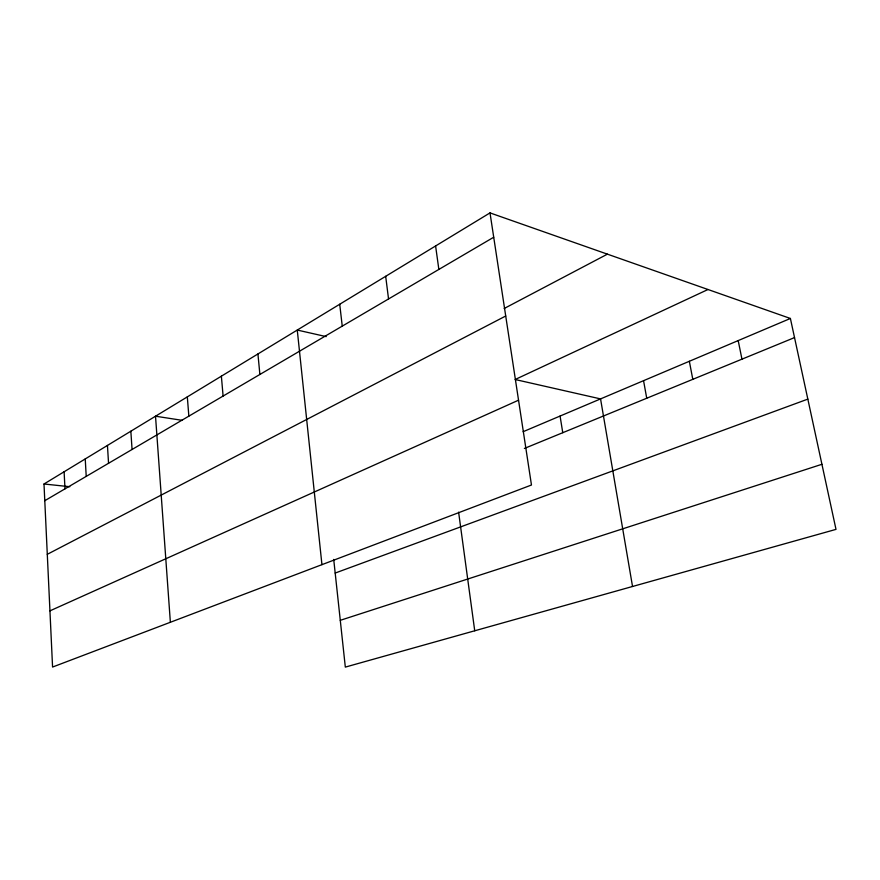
<?xml version="1.0" encoding="UTF-8"?>
<svg xmlns="http://www.w3.org/2000/svg" width="880" height="880" viewBox="0 0 880 880"><rect width="100%" height="100%" fill="white"/><g stroke="black" fill="none" stroke-linecap="round" stroke-linejoin="round"><path stroke-width="1.32" d="M490.006 212.894L531.465 485.012L52.569 667.051L44 484L490.006 212.894L790.394 318.472L836 529.375L345.323 667.106L333.718 559.427M44.781 500.709L493.713 237.237M504.163 308.506L607.409 254.155M47.289 554.312L505.714 316.008M707.982 289.509L515.141 379.511L600.556 398.904L632.533 586.487M49.94 610.852L518.54 400.191M523.149 431.695L790.394 318.472M524.381 448.448L794.53 337.59M335.181 573.056L807.829 399.113M340.274 620.323L821.931 464.288M44 484L69.806 486.717M182.336 420.354L155.518 416.207L170.368 622.27M326.194 336.622L297.264 330.055L321.937 564.652M738.188 340.593L741.961 359.161M689.348 361.284L692.802 379.335M643.555 380.688L646.734 398.244M560.076 416.053L562.76 432.707M435.6 245.971L438.856 269.434M458.612 512.171L474.727 630.784M385.682 276.309L388.542 298.958M339.724 304.249L342.243 326.128M257.928 353.969L259.886 374.462M221.375 376.189L223.102 396.055M187.319 396.88L188.848 416.152M130.845 431.211L132.066 449.482M107.448 445.434L108.548 463.287M85.239 458.931L86.218 476.388M64.108 471.779L64.988 488.851"/></g></svg>
